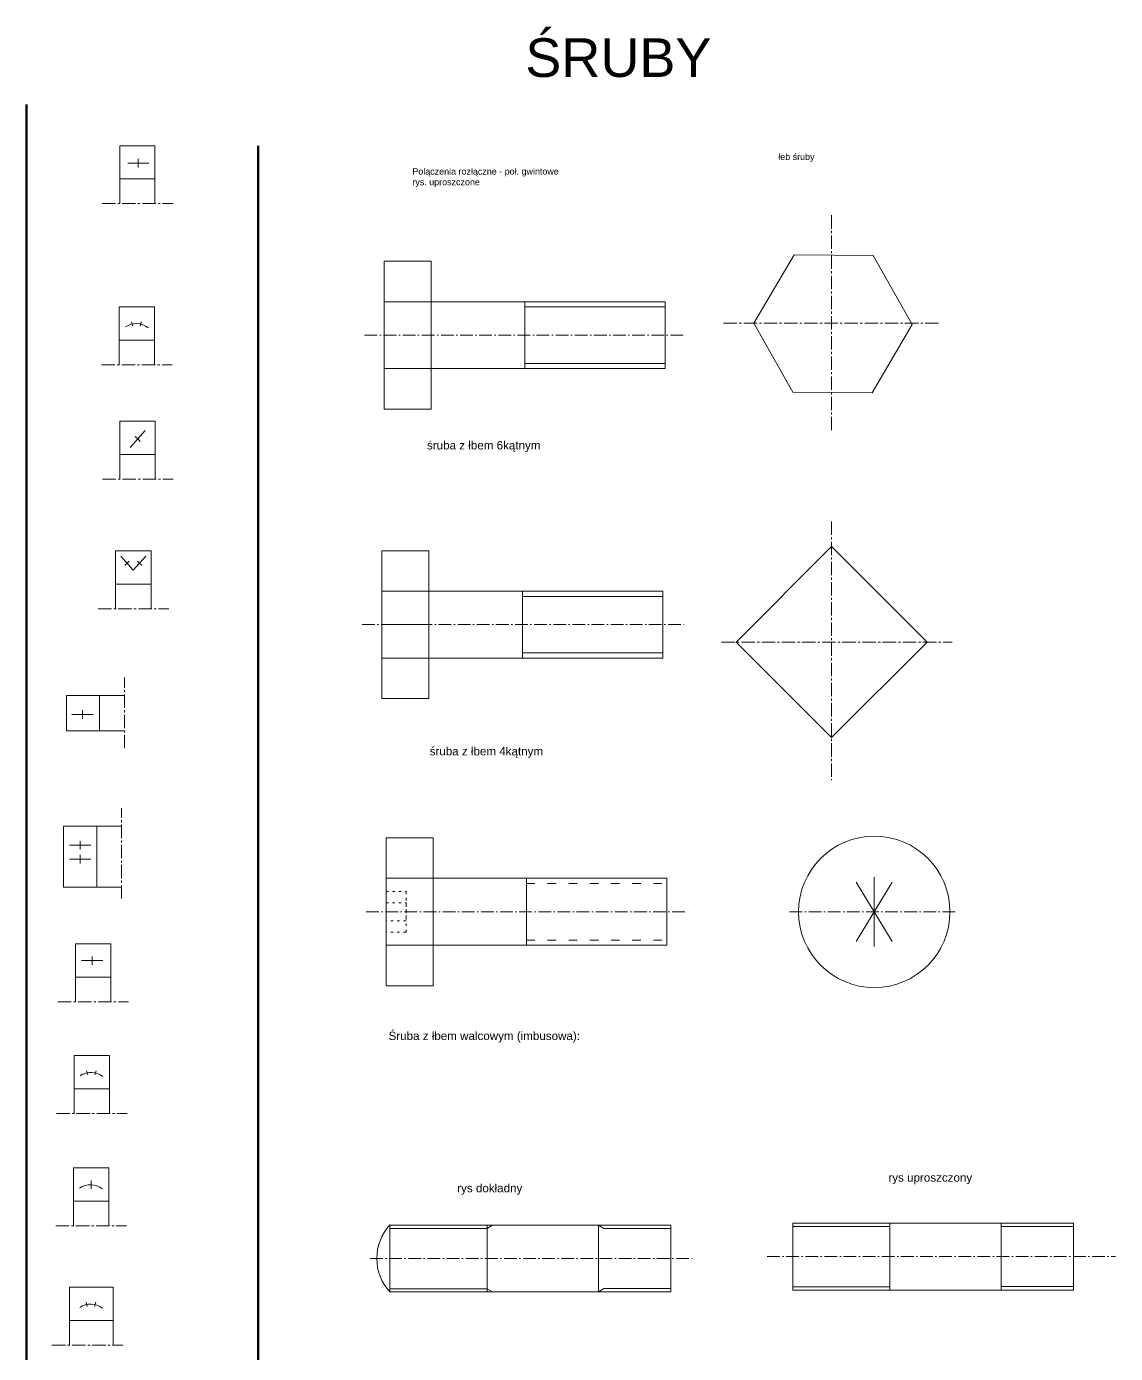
# Model space of a CAD drawing. Header units: millimetres. Extents: x 271 to 5931, y -2947 to 693.
# Drawn here: x 1914 to 3458, y -1188 to 693 of the extents above; entities that cross this region are included whole.
import ezdxf

# ---------------------------------------------------------------- set-up
doc = ezdxf.new("R2010")
doc.units = ezdxf.units.MM
for name, pattern in [('ACAD_ISO03W100', [30, 12, -18]), ('ACAD_ISO10W100', [18, 12, -3, 0, -3]), ('CENTER2', [28.575, 19.05, -3.175, 3.175, -3.175])]:
    doc.linetypes.add(name, pattern=pattern)
doc.layers.add('cienka ciagla', color=7, linetype='Continuous', lineweight=18)
doc.layers.add('cienka punktowa', color=7, linetype='ACAD_ISO10W100', lineweight=18)
doc.styles.get("Standard").update_dxf_attribs({"font": 'arial.ttf'})

msp = doc.modelspace()

# ---------------------------------------------------------------- linework, layer by layer
at = {"layer": 'cienka ciagla', "lineweight": 50}
for p, q in [((1914.4, 582.7), (1914.4, -2323.4)), ((2242.9, 524.2), (2242.9, -2032.3))]:
    msp.add_line(p, q, dxfattribs=at)
at = {"layer": 'cienka ciagla', "lineweight": 18}
for p, q in [((2057.8, 499.5), (2087.9, 499.5)), ((2072.8, 505.5), (2072.8, 499.5)), ((2072.8, 493.4), (2072.8, 499.5)), ((2065, 268.6), (2063.3, 274.4)), ((2075.3, 268.6), (2077, 274.4)), ((2061.1, 96.7), (2082.7, 120.6)), ((2068.3, 112.2), (2071.9, 108.6)), ((2071.9, 108.6), (2075.6, 105.1)), ((2065.7, -77.3), (2048, -57.7)), ((2056.9, -67.5), (2053.8, -70.4)), ((2059.9, -64.6), (2056.8, -67.5)), ((2065.7, -77.3), (2083.5, -57.7)), ((2071.6, -64.6), (2074.6, -67.5)), ((2074.6, -67.5), (2077.7, -70.4)), ((1978.8, -282.1), (2008.9, -282.1)), ((1993.8, -276), (1993.8, -282.1)), ((1993.8, -288.2), (1993.8, -282.1)), ((1975.3, -467.3), (2005.4, -467.3)), ((1990.4, -461.3), (1990.4, -467.3)), ((1990.4, -473.4), (1990.4, -467.3)), ((1975.3, -487.1), (2005.4, -487.1)), ((1990.4, -481.1), (1990.4, -487.1)), ((1990.4, -493.2), (1990.4, -487.1)), ((1992.4, -630.9), (2022.5, -630.9)), ((2007.4, -624.8), (2007.4, -630.9)), ((2007.4, -637), (2007.4, -630.9)), ((2001.1, -792.8), (1999.4, -787)), ((2011.4, -792.8), (2013.1, -787)), ((2005.9, -942.4), (2005.9, -948.5)), ((2005.9, -954.5), (2005.9, -948.5)), ((2000.5, -1121.1), (1998.8, -1115.2)), ((2010.8, -1121.1), (2012.5, -1115.2))]:
    msp.add_line(p, q, dxfattribs=at)
at = {"layer": 'cienka ciagla', "color": 1, "lineweight": 18}
for p, q in [((2046.4, 477.1), (2046.4, 442.1)), ((2096.4, 477.1), (2096.4, 442.1)), ((2620.5, 303.1), (2620.5, 208.3)), ((2620.5, 295.7), (2819.5, 295.7)), ((2045.6, 248.8), (2045.6, 213.8)), ((2095.7, 248.8), (2095.7, 213.8)), ((2620.5, 215.7), (2819.5, 215.7)), ((2046.8, 86.5), (2046.8, 51.5)), ((2096.9, 86.5), (2096.9, 51.5)), ((2040.7, -97.3), (2040.7, -132.3)), ((2090.8, -97.3), (2090.8, -132.3)), ((2617.1, -107.2), (2617.1, -202)), ((2617.1, -114.6), (2816.1, -114.6)), ((2418.1, -154.6), (2484.7, -154.6)), ((2617.1, -194.7), (2816.1, -194.7)), ((2018, -254.9), (2053, -254.9)), ((2018, -305), (2053, -305)), ((2014, -440.1), (2049, -440.1)), ((2622.9, -514.2), (2622.9, -609.1)), ((3115.8, -561.7), (3090.4, -519.5)), ((3115.8, -561.7), (3115.8, -512.4)), ((3115.8, -561.7), (3141.3, -519.5)), ((2014, -526.7), (2049, -526.7)), ((3115.8, -561.7), (3090.4, -603.8)), ((3115.8, -561.7), (3115.8, -610.9)), ((3115.8, -561.7), (3141.3, -603.8)), ((1983.7, -654.2), (1983.7, -689.2)), ((2033.7, -654.2), (2033.7, -689.2)), ((1981.8, -812.6), (1981.8, -847.6)), ((2031.8, -812.6), (2031.8, -847.6)), ((1980.8, -971.8), (1980.8, -1006.8)), ((2030.8, -971.8), (2030.8, -1006.8)), ((2429.4, -1010.4), (2567.1, -1010.4)), ((2567.1, -1005.6), (2567.1, -1100.4)), ((2567.1, -1010.4), (2574.8, -1005.6)), ((2725, -1005.6), (2725, -1100.4)), ((2725, -1005.6), (2732.7, -1010.4)), ((2746.7, -1010.4), (2732.7, -1010.4)), ((2746.7, -1010.4), (2827.5, -1010.4)), ((3000.3, -1007.8), (3138, -1007.8)), ((3138, -1003), (3138, -1097.8)), ((3295.9, -1003), (3295.9, -1097.8)), ((3317.6, -1007.8), (3295.9, -1007.8)), ((3317.6, -1007.8), (3398.4, -1007.8)), ((2429.4, -1096), (2567.1, -1096)), ((2567.1, -1096), (2574.8, -1100.4)), ((2725, -1100.4), (2732.7, -1095.5)), ((2732.7, -1095.5), (2827.5, -1095.5)), ((3000.3, -1093.4), (3138, -1093.4)), ((3295.9, -1092.9), (3398.4, -1092.9)), ((1975.3, -1140.9), (1975.3, -1175.9)), ((2037.1, -1140.9), (2037.1, -1175.9))]:
    msp.add_line(p, q, dxfattribs=at)
at = {"layer": 'cienka ciagla', "linetype": 'ACAD_ISO10W100', "lineweight": 18, "ltscale": 1.5}
for p, q in [((2393.4, 255.7), (2850.7, 255.7)), ((2390, -154.6), (2847.4, -154.6)), ((2395.9, -561.7), (2853.2, -561.7)), ((2995.8, -561.7), (3235.9, -561.7)), ((2401.4, -1053), (2858.8, -1053)), ((2964, -1050.4), (3457.7, -1050.4))]:
    msp.add_line(p, q, dxfattribs=at)
at = {"layer": 'cienka ciagla', "color": 1, "linetype": 'ACAD_ISO03W100', "lineweight": 18}
for p, q in [((2622.9, -521.6), (2821.9, -521.6)), ((2622.9, -601.7), (2821.9, -601.7))]:
    msp.add_line(p, q, dxfattribs=at)
at = {"layer": 'cienka ciagla', "color": 1, "lineweight": 18}
for points in [[(2046.4, 477.1), (2096.4, 477.1), (2096.4, 524.2), (2046.4, 524.2)], [(2421.4, 360.5), (2488, 360.5), (2488, 150.9), (2421.4, 150.9)], [(3112.8, 173.9), (3169.7, 270.7), (3114.4, 368.4), (3002.1, 369.4), (2945.1, 272.6), (3000.5, 174.9)], [(2421.4, 303.1), (2819.5, 303.1), (2819.5, 208.3), (2421.4, 208.3)], [(2045.6, 248.8), (2095.7, 248.8), (2095.7, 295.9), (2045.6, 295.9)], [(2046.8, 86.5), (2096.9, 86.5), (2096.9, 133.6), (2046.8, 133.6)], [(2040.7, -97.3), (2090.8, -97.3), (2090.8, -50.2), (2040.7, -50.2)], [(2418.1, -49.8), (2484.7, -49.8), (2484.7, -259.4), (2418.1, -259.4)], [(3190.7, -179.3), (3055.3, -43.9), (2919.9, -179.3), (3055.3, -314.7)], [(2418.1, -107.2), (2816.1, -107.2), (2816.1, -202), (2418.1, -202)], [(2018, -305), (2018, -254.9), (1970.9, -254.9), (1970.9, -305)], [(2014, -526.7), (2014, -440.1), (1966.9, -440.1), (1966.9, -526.7)], [(2423.9, -456.9), (2490.5, -456.9), (2490.5, -666.5), (2423.9, -666.5)], [(2423.9, -514.2), (2821.9, -514.2), (2821.9, -609.1), (2423.9, -609.1)], [(1983.7, -654.2), (2033.7, -654.2), (2033.7, -607.1), (1983.7, -607.1)], [(1981.8, -812.6), (2031.8, -812.6), (2031.8, -765.5), (1981.8, -765.5)], [(1980.8, -971.8), (2030.8, -971.8), (2030.8, -924.7), (1980.8, -924.7)], [(2429.5, -1005.6), (2827.5, -1005.6), (2827.5, -1100.4), (2429.5, -1100.4)], [(3000.3, -1003), (3398.4, -1003), (3398.4, -1097.8), (3000.3, -1097.8)], [(1975.3, -1140.9), (2037.1, -1140.9), (2037.1, -1093.8), (1975.3, -1093.8)]]:
    msp.add_lwpolyline(points, close=True, dxfattribs=at)
at = {"layer": 'cienka ciagla', "color": 1, "linetype": 'ACAD_ISO03W100', "lineweight": 18, "ltscale": 0.3}
for points in [[(2423.9, -533), (2452.2, -533), (2452.2, -590.3), (2423.9, -590.3)], [(2423.9, -548.8), (2452.2, -548.8), (2452.2, -574.5), (2423.9, -574.5)]]:
    msp.add_lwpolyline(points, close=True, dxfattribs=at)
at = {"layer": 'cienka ciagla', "color": 1, "lineweight": 18}
msp.add_circle((3115.8, -561.7), 107.3, dxfattribs=at)
at = {"layer": 'cienka ciagla', "lineweight": 18}
for centre in [(2069.7, 245.3), (2005.8, -816.1), (2004.8, -975.3), (2005.1, -1144.4)]:
    msp.add_arc(centre, 26.8, 50.8747, 124.6132, dxfattribs=at)
at = {"layer": 'cienka ciagla', "color": 1, "lineweight": 18}
msp.add_arc((2480.6, -1053), 69.8, 137.1833, 222.8167, dxfattribs=at)
at = {"layer": 'cienka punktowa', "linetype": 'CENTER2', "lineweight": 18}
for p, q in [((2021.4, 442.1), (2121.7, 442.1)), ((3055.3, 425.7), (3055.3, 119.5)), ((2902.2, 272.6), (3208.4, 272.6)), ((2020.7, 213.8), (2121, 213.8)), ((2021.9, 51.5), (2122.2, 51.5)), ((3055.3, -8.5), (3055.3, -375.2)), ((2015.8, -132.3), (2116.1, -132.3)), ((2899.1, -179.3), (3226.1, -179.3)), ((2053, -329.9), (2053, -229.6)), ((2049, -542.9), (2049, -414.8)), ((1958.8, -689.2), (2059, -689.2)), ((1956.8, -847.6), (2057.1, -847.6)), ((1955.9, -1006.8), (2056.1, -1006.8)), ((1950.4, -1175.9), (2050.7, -1175.9))]:
    msp.add_line(p, q, dxfattribs=at)

# ---------------------------------------------------------------- texts
at = {"layer": 'cienka ciagla', "lineweight": 18, "attachment_point": 1}
for s, insert, char_height in [('ŚRUBY', (2621.3, 676.5), 54.81), ('śruba z łbem 6kątnym', (2482, 105.5), 11.765), ('śruba z łbem 4kątnym', (2485.7, -328.1), 11.765)]:
    msp.add_mtext(s, dxfattribs=dict(at, insert=insert, char_height=char_height))
at = {"layer": 'cienka ciagla', "color": 1, "lineweight": 18, "attachment_point": 1}
for s, insert, char_height in [('{\\C256;łeb śruby}', (2979.8, 513.1), 9.059), ('{\\C256;Polączenia rozłączne - poł. gwintowe\\Prys. uproszczone}', (2461.2, 492.4), 9.059), ('{\\C256;Śruba z łbem walcowym (imbusowa):}', (2427.5, -731.6), 11.765), ('{\\C256;rys uproszczony}', (3135.9, -932.4), 11.765), ('{\\C256;rys dokładny}', (2524.8, -947.4), 11.765)]:
    msp.add_mtext(s, dxfattribs=dict(at, insert=insert, char_height=char_height))

doc.saveas('drawing.dxf')
